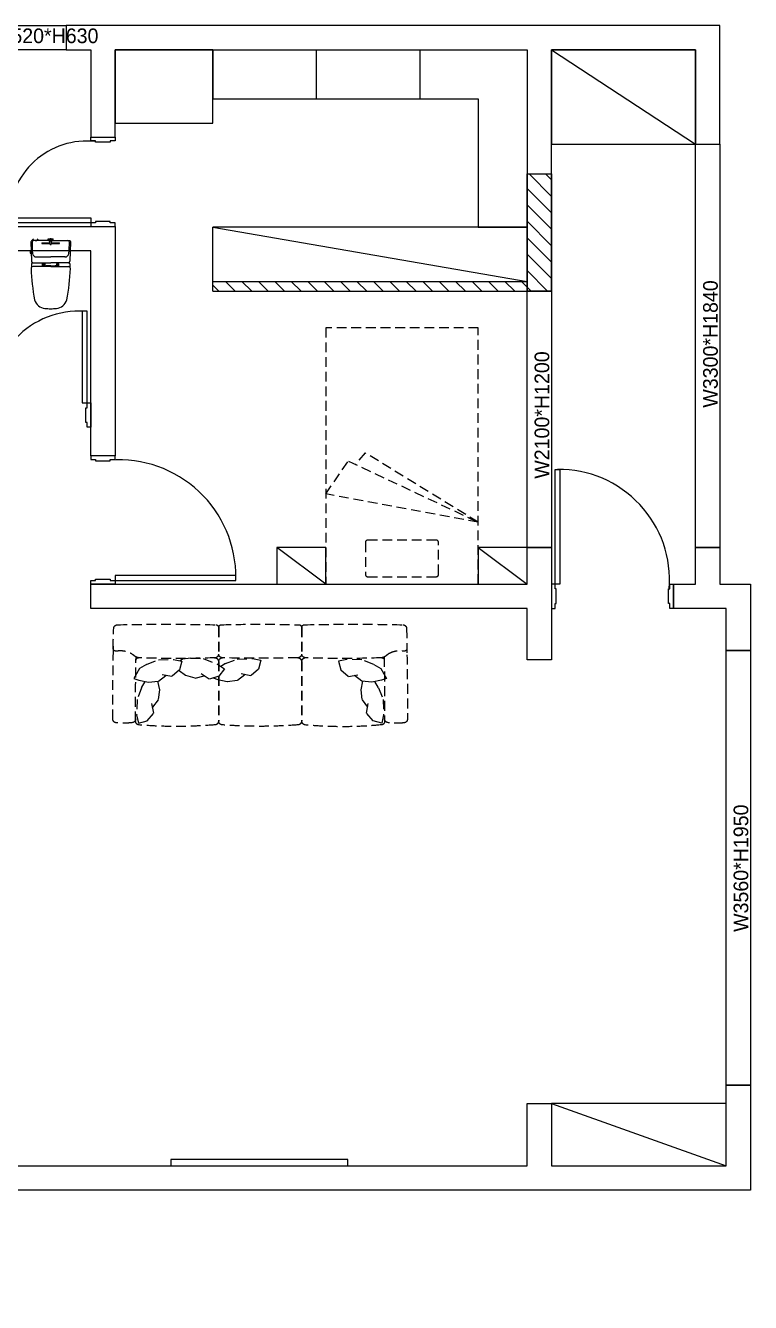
# Model space of a CAD drawing. Header units: millimetres. Extents: x -7413 to 64677, y 6112 to 38711.
# Drawn here: x 26425 to 32366, y 28249 to 38711 of the extents above; entities that cross this region are included whole.
import ezdxf
from ezdxf.enums import TextEntityAlignment as Align

# ---------------------------------------------------------------- set-up
doc = ezdxf.new("R2010")
doc.units = ezdxf.units.MM
doc.header["$LTSCALE"] = 100
doc.linetypes.add('DH-HID2', pattern=[1.2, 0.8, -0.4])
doc.linetypes.add('HIDDEN', pattern=[0.375, 0.25, -0.125])
for name, color, linetype in [('0-ELC TEXT', 7, 'Continuous'), ('06-FUR', 6, 'Continuous'), ('CO-DO-FR', 7, 'Continuous'), ('CO-DOOR', 8, 'Continuous'), ('fin', 5, 'Continuous'), ('FU-FURM', 251, 'DH-HID2'), ('HL', 6, 'HIDDEN'), ('TOILET-1', 6, 'Continuous'), ('가구', 6, 'Continuous'), ('내부벽체선', 3, 'Continuous'), ('외곽선', 2, 'Continuous'), ('외부벽체선', 2, 'Continuous'), ('창호', 4, 'Continuous'), ('치수선', 1, 'Continuous')]:
    doc.layers.add(name, color=color, linetype=linetype)
doc.styles.get("Standard").update_dxf_attribs({"font": 'arial.ttf'})
doc.styles.add('차영규', font='')
doc.styles.get('차영규').set_extended_font_data('ChosunilboNM')
pattern_1 = [(135, (41937.74, 16274.52), (-67.35192, -67.35192), [])]

# ---------------------------------------------------------------- blocks, each defined once
blk = doc.blocks.new('평면도')
at = {"layer": 'CO-DO-FR'}
for points in [[(18250, 20378), (18250, 20178), (18280, 20178), (18280, 20218), (18290, 20218), (18290, 20338), (18280, 20338), (18280, 20378), (18250, 20378)], [(19145, 20378), (19145, 20178), (19115, 20178), (19115, 20218), (19105, 20218), (19105, 20338), (19115, 20338), (19115, 20378), (19145, 20378)], [(19345, 18131), (19145, 18131), (19145, 18101), (19185, 18101), (19185, 18091), (19305, 18091), (19305, 18101), (19345, 18101), (19345, 18131)], [(14856, 17424), (14856, 17224), (14886, 17224), (14886, 17264), (14896, 17264), (14896, 17384), (14886, 17384), (14886, 17424), (14856, 17424)], [(15763, 17424), (15763, 17224), (15733, 17224), (15733, 17264), (15723, 17264), (15723, 17384), (15733, 17384), (15733, 17424), (15763, 17424)], [(19345, 17181), (19145, 17181), (19145, 17211), (19185, 17211), (19185, 17221), (19305, 17221), (19305, 17211), (19345, 17211), (19345, 17181)], [(12894, 16903), (13094, 16903), (13094, 16873), (13054, 16873), (13054, 16863), (12934, 16863), (12934, 16873), (12894, 16873), (12894, 16903)], [(12894, 15923), (13094, 15923), (13094, 15953), (13054, 15953), (13054, 15963), (12934, 15963), (12934, 15953), (12894, 15953), (12894, 15923)], [(19345, 15829), (19145, 15829), (19145, 15799), (19185, 15799), (19185, 15789), (19305, 15789), (19305, 15799), (19345, 15799), (19345, 15829)], [(17860, 14779), (17860, 14979), (17890, 14979), (17890, 14939), (17900, 14939), (17900, 14819), (17890, 14819), (17890, 14779), (17860, 14779)], [(18910, 14779), (18910, 14979), (18880, 14979), (18880, 14939), (18870, 14939), (18870, 14819), (18880, 14819), (18880, 14779), (18910, 14779)], [(19345, 14979), (19145, 14979), (19145, 15009), (19185, 15009), (19185, 15019), (19305, 15019), (19305, 15009), (19345, 15009), (19345, 14979)], [(20790, 14979), (20790, 14779), (20820, 14779), (20820, 14819), (20830, 14819), (20830, 14939), (20820, 14939), (20820, 14979), (20790, 14979)], [(21521, 14979), (21521, 14779), (21491, 14779), (21491, 14819), (21481, 14819), (21481, 14939), (21491, 14939), (21491, 14979), (21521, 14979)], [(17860, 11203), (17660, 11203), (17660, 11173), (17700, 11173), (17700, 11163), (17820, 11163), (17820, 11173), (17860, 11173), (17860, 11203)], [(17860, 10203), (17660, 10203), (17660, 10233), (17700, 10233), (17700, 10243), (17820, 10243), (17820, 10233), (17860, 10233), (17860, 10203)]]:
    blk.add_lwpolyline(points, close=True, dxfattribs=at)
at = {"layer": 'CO-DOOR'}
for points in [[(18320, 21213), (18320, 20378), (18280, 20378), (18280, 21213)], [(15693, 18271), (15693, 17424), (15733, 17424), (15733, 18271)], [(20235, 17251), (19345, 17251), (19345, 17211), (20235, 17211)], [(11974, 16833), (12894, 16833), (12894, 16873), (11974, 16873)], [(20860, 15650), (20860, 14979), (20820, 14979), (20820, 15650)], [(20095, 15049), (19345, 15049), (19345, 15009), (20095, 15009)], [(17930, 13789), (17930, 14779), (17890, 14779), (17890, 13789)], [(18800, 11133), (17860, 11133), (17860, 11173), (18800, 11173)]]:
    blk.add_lwpolyline(points, close=True, dxfattribs=at)
for centre, radius, start, end in [((18318, 20417), 796, 354.3068, 91.2749), ((15703, 17456), 815, 89.2971, 185.0592), ((19382, 17241), 853, 359.3286, 95.1503), ((12917, 16897), 944, 182.6756, 271.0196), ((19375, 15071), 722, 356.6951, 95.5225), ((20850, 15010), 640, 353.6199, 90.8953), ((17920, 14747), 958, 269.4017, 4.3305), ((17892, 11143), 908, 265.4398, 0.6311)]:
    blk.add_arc(centre, radius, start, end, dxfattribs=at)
at = {"layer": '외곽선'}
for points in [[(16392, 22266), (15839, 22266), (15839, 17424), (15763, 17424), (15763, 17224), (16039, 17224), (16039, 20878), (16739, 20878), (16739, 21078), (16039, 21078), (16039, 22066), (16392, 22066), (16392, 22266)], [(18572, 22266), (19190, 22266), (19190, 21705), (19471, 21705), (19471, 21505), (18990, 21505), (18990, 22066), (18572, 22066), (18572, 22266)], [(13115, 21873), (12495, 21873), (12495, 20273), (12894, 20273), (12894, 16903), (13094, 16903), (13094, 17224), (14856, 17224), (14856, 17424), (13115, 17424), (13115, 20473), (12695, 20473), (12695, 21673), (13115, 21673), (13115, 21873)], [(21636, 21705), (22436, 21705), (22436, 15699), (22236, 15699), (22236, 16364), (20790, 16364), (20790, 14779), (18910, 14779), (18910, 14979), (20590, 14979)], [(20590, 14979), (20590, 16981), (19345, 16981), (19345, 15829), (19145, 15829), (19145, 17181), (21183, 17181), (21183, 16581), (22236, 16581), (22236, 20090), (21636, 20090), (21636, 20290), (22236, 20290), (22236, 21505), (21636, 21505), (21636, 21705)], [(17959, 21078), (18250, 21078), (18250, 20178), (18050, 20178), (18050, 20878), (17959, 20878), (17959, 21078)], [(20068, 20290), (20068, 20090), (19345, 20090), (19345, 18131), (19145, 18131), (19145, 20378), (19345, 20378), (19345, 20290), (20068, 20290)], [(12894, 15923), (13094, 15923), (13094, 11403), (13604, 11403), (13604, 11203), (13094, 11203), (13094, 9772), (13754, 9772), (13754, 9572), (12894, 9572), (12894, 15923)], [(21465, 10022), (21465, 9822), (22436, 9822), (22436, 15179), (22236, 15179), (22236, 14979), (21521, 14979), (21521, 14779), (22236, 14779), (22236, 11403), (20260, 11403), (20260, 11203), (22236, 11203), (22236, 10022), (21465, 10022)], [(17860, 14979), (17860, 11403), (18160, 11403), (18160, 11203), (17240, 11203), (17240, 11403), (17660, 11403), (17660, 14979), (17860, 14979)], [(17317, 9772), (17660, 9772), (17660, 10203), (17860, 10203), (17860, 10022), (18160, 10022), (18160, 9822), (17860, 9822), (17860, 9572), (17317, 9572), (17317, 9772)]]:
    blk.add_lwpolyline(points, dxfattribs=at)
at = {"layer": '외부벽체선'}
for p, q in [((19345, 18131), (19145, 18131)), ((14856, 17424), (14856, 17224)), ((12894, 15923), (13094, 15923)), ((19345, 15829), (19145, 15829)), ((21521, 14979), (21521, 14779)), ((17860, 10203), (17660, 10203))]:
    blk.add_line(p, q, dxfattribs=at)
at = {"layer": '창호'}
for points in [[(16392, 22266), (18572, 22266), (18572, 22066), (16392, 22066)], [(13115, 21673), (15839, 21673), (15839, 21873), (13115, 21873)], [(19471, 21705), (21636, 21705), (21636, 21505), (19471, 21505)], [(16739, 21078), (17959, 21078), (17959, 20878), (16739, 20878)], [(20068, 20290), (21636, 20290), (21636, 20090), (20068, 20090)], [(22236, 15699), (22436, 15699), (22436, 15179), (22236, 15179)], [(18160, 11403), (20260, 11403), (20260, 11203), (18160, 11203)], [(18160, 10022), (21465, 10022), (21465, 9822), (18160, 9822)], [(13754, 9772), (17317, 9772), (17317, 9572), (13754, 9572)]]:
    blk.add_lwpolyline(points, close=True, dxfattribs=at)
at = {"layer": '0-ELC TEXT', "style": '차영규'}
for s, p in [('W2180*H1800', (17443, 22084)), ('W2700*H1200', (14376, 21691)), ('W2165*1200', (20522, 21523)), ('W1200*H600', (17357, 20911)), ('W1560*H1500', (20758, 20108)), ('W2100*H1200', (19245, 11221)), ('W3300*H1840', (19827, 9840)), ('W3560*H1950', (15532, 9590))]:
    blk.add_text(s, height=120, dxfattribs=at).set_placement(p, align=Align.CENTER)
blk.add_text('W520*H630', height=120, rotation=270, dxfattribs=at).set_placement((22292, 15348), align=Align.CENTER)
blk = doc.blocks.new('A$C4B2D31F0')
for p, q in [((169, 707), (217, 707)), ((193, 707), (193, 716))]:
    blk.add_line(p, q)
at = {"layer": 'fin', "color": 4}
for p, q in [((185, 691), (20, 691)), ((37, 692), (25, 692)), ((37, 692), (50, 692)), ((201, 691), (366, 691)), ((48, 524), (193, 524)), ((338, 524), (193, 524)), ((13, 466), (193, 466)), ((193, 427), (14, 427)), ((373, 466), (193, 466)), ((193, 427), (372, 427))]:
    blk.add_line(p, q, dxfattribs=at)
for points in [[(20, 691), (8, 691, 0.421209), (-7, 676), (-2, 481, 0.001659)], [(366, 691), (378, 691, -0.421209), (393, 676), (388, 481, -0.001659)], [(13, 466, 0.371724), (-2, 451, 0.003515), (-1, 420, 0.320541)], [(373, 466, -0.371724), (388, 451, -0.003515), (387, 420, -0.320541)]]:
    blk.add_lwpolyline(points, format="xyb", dxfattribs=at)
for centre, radius, start, end in [((20, 675), 16, 90, 179.3116), ((1004, 663), 1000, 179.3116, 185.9437), ((25, 707), 15, 180, 270), ((50, 707), 15, 270, 0), ((366, 675), 16, 0.6884, 90), ((-618, 663), 1000, 354.0563, 0.6884), ((49, 564), 40, 185.9437, 267.5129), ((336, 564), 40, 272.4871, 354.0563), ((14, 407), 20, 90, 182.3333), ((2198, 496), 2206, 182.3333, 190.6081), ((13, 481), 15, 181.3651, 270), ((-1812, 496), 2206, 349.3919, 357.6667), ((372, 407), 20, 357.6667, 90), ((373, 481), 15, 270, 358.6349), ((149, 129), 126, 198.2964, 263.4241), ((193, 406), 406, 261.6993, 270), ((193, 406), 406, 270, 278.3007), ((237, 129), 126, 276.5759, 341.7036)]:
    blk.add_arc(centre, radius, start, end, dxfattribs=at)
at = {"layer": 'HL', "linetype": 'Continuous'}
for p, q in [((106, 666), (184, 666)), ((106, 659), (185, 659)), ((169, 697), (169, 707)), ((169, 697), (217, 697)), ((186, 693), (181, 697)), ((182, 686), (186, 693)), ((187, 651), (182, 686)), ((182, 686), (204, 686)), ((186, 693), (200, 693)), ((187, 651), (199, 651)), ((199, 651), (204, 686)), ((200, 693), (205, 697)), ((204, 686), (200, 693)), ((200, 659), (279, 659)), ((201, 666), (279, 666)), ((217, 697), (217, 707)), ((-16, 577), (-16, 565)), ((-12, 581), (-5, 581)), ((-12, 561), (-4, 561)), ((193, 434), (147, 434)), ((193, 434), (239, 434))]:
    blk.add_line(p, q, dxfattribs=at)
for points in [[(110, 427), (110, 451, -0.414214), (114, 455), (131, 455, -0.414214), (135, 451), (135, 435), (135, 427)], [(135, 435), (145, 435, -0.414214), (147, 433), (147, 427)], [(251, 435), (241, 435, 0.414214), (239, 433), (239, 427)], [(276, 427), (276, 451, 0.414214), (272, 455), (255, 455, 0.414214), (251, 451), (251, 435), (251, 427)]]:
    blk.add_lwpolyline(points, format="xyb", dxfattribs=at)
for centre in [(123, 441), (263, 441)]:
    blk.add_circle(centre, 8, dxfattribs=at)
for centre, radius, start, end in [((106, 663), 3.5, 90, 270), ((279, 663), 3.5, 270, 90), ((-12, 577), 4, 90, 180), ((-12, 565), 4, 180, 270)]:
    blk.add_arc(centre, radius, start, end, dxfattribs=at)
blk = doc.blocks.new('F-312')
at = {"layer": 'FU-FURM'}
for p, q in [((-342, -25), (-342, -245)), ((-339, -25), (-339, -245)), ((339, -25), (339, -245)), ((342, -25), (342, -246)), ((1204, -179), (1204, -249)), ((-931, -330), (-834, -293)), ((-834, -293), (-710, -289)), ((-710, -289), (-642, -302)), ((-642, -302), (-660, -375)), ((-342, -305), (-342, -795)), ((-339, -305), (-339, -795)), ((63, -282), (-5, -296)), ((-5, -296), (13, -368)), ((188, -286), (63, -282)), ((284, -323), (188, -286)), ((339, -305), (339, -795)), ((342, -305), (342, -795)), ((466, -281), (350, -328)), ((569, -277), (466, -281)), ((569, -277), (636, -286)), ((636, -286), (655, -300)), ((710, -289), (642, -302)), ((642, -302), (660, -375)), ((834, -293), (710, -289)), ((931, -330), (834, -293)), ((-989, -364), (-1025, -425)), ((-931, -330), (-989, -364)), ((-723, -429), (-822, -411)), ((-660, -375), (-723, -429)), ((13, -368), (76, -422)), ((76, -422), (176, -404)), ((185, -459), (126, -413)), ((284, -323), (323, -346)), ((350, -328), (293, -367)), ((293, -367), (339, -426)), ((418, -451), (502, -395)), ((612, -418), (533, -441)), ((665, -380), (612, -418)), ((660, -375), (723, -429)), ((723, -429), (822, -411)), ((931, -330), (989, -364)), ((989, -364), (1025, -425)), ((-1025, -425), (-1036, -445)), ((-1036, -445), (-994, -459)), ((-971, -521), (-1008, -617)), ((-994, -459), (-914, -476)), ((-971, -521), (-941, -470)), ((-914, -476), (-832, -466)), ((-840, -467), (-825, -538)), ((-832, -466), (-773, -420)), ((267, -469), (185, -459)), ((348, -452), (267, -469)), ((339, -426), (418, -451)), ((384, -440), (348, -452)), ((533, -441), (460, -423)), ((832, -466), (773, -420)), ((840, -467), (825, -538)), ((914, -476), (832, -466)), ((994, -459), (914, -476)), ((971, -521), (941, -470)), ((971, -521), (1008, -617)), ((1036, -445), (994, -459)), ((1025, -425), (1036, -445)), ((-1008, -617), (-1012, -742)), ((-835, -620), (-881, -679)), ((-825, -538), (-835, -620)), ((825, -538), (835, -620)), ((835, -620), (881, -679)), ((1008, -617), (1012, -742)), ((-926, -792), (-872, -728)), ((-872, -728), (-890, -629)), ((872, -728), (890, -629)), ((926, -792), (872, -728)), ((-1012, -742), (-998, -810)), ((-998, -810), (-926, -792)), ((998, -810), (926, -792)), ((1012, -742), (998, -810))]:
    blk.add_line(p, q, dxfattribs=at)
for centre, radius, start, end in [((-771, -16735), 16735, 88.5994, 91.3684), ((0, -10163), 10163, 88.2026, 91.7974), ((771, -16756), 16756, 88.6324, 91.3998), ((2194, -189), 3397, 177.4006, 181.0228), ((-1170, -35), 30, 91.3847, 180), ((-362, -25), 20, 0, 90), ((-319, -25), 20, 90, 180), ((319, -25), 20, 0, 90), ((362, -25), 20, 90, 180), ((1170, -35), 30, 0, 88.6153), ((-2436, -199), 3640, 359.9738, 2.5801), ((-1183, -200), 20, 180.0212, 275.0782), ((1184, -200), 20, 264.9218, 359.9788), ((21220, -661), 22427, 178.9495, 180.2993), ((-1146, -398), 182, 57.5878, 101.4156), ((-1077, -298), 60, 43.4233, 61.6567), ((-990, -215), 60, 223.4233, 267.7332), ((20794, -674), 21814, 178.9353, 180.3202), ((-997, -295), 20, 90, 180), ((-680, 7860), 8141, 267.7945, 272.181), ((-372, -245), 30, 272.181, 0), ((-372, -305), 30, 0, 78.9461), ((-309, -245), 30, 180, 268.7119), ((-309, -305), 30, 88.9878, 180), ((10, 13945), 14224, 268.7119, 271.2047), ((309, -305), 30, 0, 91.0122), ((309, -245), 30, 271.2047, 0), ((372, -246), 30, 180, 267.9269), ((372, -305), 30, 87.7521, 180), ((675, 8133), 8414, 267.9269, 272.1623), ((990, -215), 60, 272.2668, 316.5767), ((997, -295), 20, 0, 90), ((-20793, -674), 21814, 359.6798, 1.0647), ((1077, -298), 60, 118.3433, 136.5767), ((1146, -398), 182, 78.5844, 122.4122), ((-21220, -661), 22427, 359.7007, 1.0505), ((-1177, -778), 30, 178.9327, 265.3487), ((-1122, -197), 614, 264.6482, 277.0418), ((-1050, -776), 30, 276.1197, 1.0625), ((-990, -796), 30, 180.2976, 265.1553), ((-679, 2392), 3232, 264.4233, 275.5112), ((-372, -795), 30, 275.7889, 0), ((-309, -795), 30, 180, 265.6169), ((0, 3106), 3943, 265.4761, 274.5239), ((309, -795), 30, 274.3831, 0), ((372, -795), 30, 180, 264.9651), ((687, 2965), 3803, 265.207, 274.612), ((990, -796), 30, 274.8447, 359.7024), ((1050, -776), 30, 178.9375, 263.8803), ((1122, -197), 614, 262.9582, 275.3518), ((1177, -778), 30, 274.6513, 1.0673)]:
    blk.add_arc(centre, radius, start, end, dxfattribs=at)
blk = doc.blocks.new('F-701')
at = {"layer": 'FU-FURM'}
for p, q in [((-550, -507), (376, -1074)), ((514, -1008), (-550, -507)), ((-550, -507), (700, -738)), ((700, -738), (514, -1008)), ((376, -1074), (460, -978))]:
    blk.add_line(p, q, dxfattribs=at)
blk.add_lwpolyline([(-550, -2100), (700, -2100), (700, 0), (-550, 0)], close=True, dxfattribs=at)
blk.add_lwpolyline([(-205, -360), (355, -360, 0.414214), (375, -340), (375, -80, 0.414214), (355, -60), (-205, -60, 0.414214), (-225, -80), (-225, -340, 0.414214)], format="xyb", close=True, dxfattribs=at)

msp = doc.modelspace()

# ---------------------------------------------------------------- hatches: boundary and pattern name
at = {"layer": '내부벽체선'}
h = msp.add_hatch(dxfattribs=at)
h.set_pattern_fill('ANSI31', color=256, scale=30, angle=90)
h.set_pattern_definition(pattern_1)
h.paths.add_polyline_path([(30534.8, 36534.6), (30734.8, 36534.6), (30734.8, 37494.6), (30534.8, 37494.6)])
h = msp.add_hatch(dxfattribs=at)
h.set_pattern_fill('ANSI31', color=256, scale=30, angle=90)
h.set_pattern_definition(pattern_1)
h.paths.add_polyline_path([(30534.8, 36534.6), (30534.8, 36614.6), (27958.8, 36614.6), (27958.8, 36534.6)])

# ---------------------------------------------------------------- linework, layer by layer
at = {"layer": '06-FUR'}
msp.add_lwpolyline([(27614.8, 29368.6), (29064.8, 29368.6), (29064.8, 29418.6), (27614.8, 29418.6)], close=True, dxfattribs=at)
at = {"layer": '가구'}
for p, q in [((27158.8, 38510.6), (27158.8, 37910.6)), ((27958.8, 38510.6), (27158.8, 38510.6)), ((27158.8, 38510.6), (27158.8, 37910.6)), ((27958.8, 37910.6), (27958.8, 38510.6)), ((27958.8, 38510.6), (27958.8, 38110.6)), ((27958.8, 38110.6), (27958.8, 38510.6)), ((28808.8, 38110.6), (28808.8, 38510.6)), ((29658.8, 38110.6), (29658.8, 38510.6)), ((30734.8, 38510.6), (31915.8, 37739.6)), ((27958.8, 38110.6), (30134.8, 38110.6)), ((30134.8, 38110.6), (30134.8, 37059)), ((27158.8, 37910.6), (27958.8, 37910.6)), ((30534.8, 37059), (27958.8, 37059)), ((27958.8, 36614.6), (27958.8, 37059)), ((27958.8, 37059), (30534.8, 36614.6)), ((30134.8, 37059), (30534.8, 37059)), ((30534.8, 37059), (30534.8, 36614.6)), ((28884.8, 34434.6), (28484.8, 34434.6)), ((28484.8, 34434.6), (28484.8, 34134.6)), ((28884.8, 34134.6), (28484.8, 34434.6)), ((28884.8, 34134.6), (28884.8, 34434.6)), ((30534.8, 34434.6), (30134.8, 34434.6)), ((30134.8, 34434.6), (30134.8, 34134.6)), ((30134.8, 34434.6), (30534.8, 34134.6)), ((30534.8, 34134.6), (30534.8, 34434.6)), ((28484.8, 34134.6), (28884.8, 34134.6)), ((30134.8, 34134.6), (30534.8, 34134.6)), ((30734.8, 29878.6), (32165.8, 29368.6))]:
    msp.add_line(p, q, dxfattribs=at)
for points in [[(31915.8, 37739.6), (31915.8, 38510.6), (30734.8, 38510.6), (30734.8, 37739.6)], [(32165.8, 29368.6), (32165.8, 29878.6), (30734.8, 29878.6), (30734.8, 29368.6)]]:
    msp.add_lwpolyline(points, close=True, dxfattribs=at)
at = {"layer": '내부벽체선'}
for p, q in [((27958.8, 36614.6), (30534.8, 36614.6)), ((27958.8, 36534.6), (27958.8, 36614.6)), ((27958.8, 36534.6), (30534.8, 36534.6)), ((30534.8, 36534.6), (30534.8, 36614.6))]:
    msp.add_line(p, q, dxfattribs=at)
msp.add_lwpolyline([(30534.8, 36534.6), (30534.8, 37494.6), (30734.8, 37494.6), (30734.8, 36534.6)], close=True, dxfattribs=at)

# ---------------------------------------------------------------- block references
at = {"layer": 'FU-FURM', "rotation": 180}
msp.add_blockref('F-701', (29584.8, 34134.6), dxfattribs=at)
at = {"layer": 'FU-FURM', "xscale": -1}
msp.add_blockref('F-312', (28347.5, 33805.8), dxfattribs=at)
at = {"layer": 'TOILET-1', "xscale": 0.8096548802385197, "yscale": 0.8096548802385197, "zscale": 0.8096548802385197}
msp.add_blockref('A$C4B2D31F0', (26474.7, 36390.1), dxfattribs=at)
at = {"layer": '치수선', "rotation": 90}
msp.add_blockref('평면도', (41937.7, 16274.5), dxfattribs=at)

# ---------------------------------------------------------------- texts
at = {"layer": '0-ELC TEXT'}
for s, p in [('시스템선반(D:400)', (28895.6, 38300.5)), ('화장대(W:800)', (27309, 38172)), ('공틀장', (31250.8, 38105.1))]:
    msp.add_text(s, height=0.2, dxfattribs=at).set_placement(p)
for s, p in [('하부장(D:400)', (29449.6, 36881.7)), ('협탁', (28783.3, 34315.8)), ('협탁', (30405.7, 34312.7)), ('공틀장', (31572.4, 29648.9)), ('TV 반매립', (28617.3, 29514.3))]:
    msp.add_text(s, height=0.2, rotation=180, dxfattribs=at).set_placement(p)

doc.saveas('drawing.dxf')
